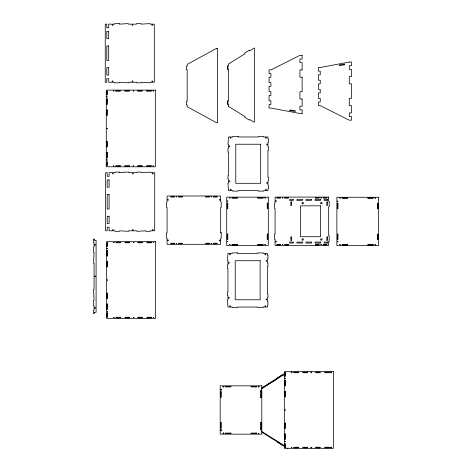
<?xml version="1.0" encoding="UTF-8"?>
<svg xmlns="http://www.w3.org/2000/svg" width="472" height="472" viewBox="0 0 472 472"><rect width="100%" height="100%" fill="white"/><g stroke="black" fill="none" stroke-linecap="round" stroke-linejoin="round"><path stroke-width="0.71" d="M289.861 110.607L289.879 109.97L295.354 110.79L295.354 111.427L289.879 110.607M277.294 442.069L277.766 441.456L277.294 442.069L281.955 444.937L282.333 444.317L281.955 444.937M277.383 441.916L277.672 441.456M282.02 444.825L282.309 444.364M287.719 448.4L288.008 447.94M261.86 388.462L277.695 378.55L277.223 377.93L281.867 375.069L282.244 375.688L281.867 375.069M282.15 375.688L283.949 374.55M261.872 387.813L285.873 372.756L284.84 372.756M261.547 388.662L285.542 373.606M249.245 50.25L244.62 53.112L245.009 53.731L228.401 64.027L228.625 65.838L227.799 65.838L227.799 69.472L228.631 69.472L228.631 100.831L227.799 100.831L227.799 104.46L228.631 104.46L228.625 106.277L228.306 106.277L245.08 116.637L244.691 117.257L249.334 120.118L249.717 119.499L254.355 122.366L254.343 47.938L249.617 50.87L249.24 50.25M344.755 64.77L339.262 65.59L339.262 64.953L344.755 64.133L344.737 64.77M107.35 311.809L107.35 311.266L107.35 313.626M302.133 55.377L299.932 55.377L270.893 69.915L269.081 69.915L269.081 73.543L270.916 73.543L270.916 77.178L269.081 77.178L269.081 82.63L270.916 82.63L270.893 86.264L269.081 86.264L269.081 91.71L270.916 91.71L270.893 95.344L269.081 95.344L269.081 100.796L270.916 100.796L270.893 104.43L269.081 104.43L269.081 108.064L270.916 108.064L299.956 113.51L302.133 113.51M302.133 69.915L299.932 69.915L299.932 77.178L302.133 77.178M302.133 98.978L299.932 98.978L299.932 91.71L302.133 91.71L302.115 77.178M220.666 232.625L221.215 232.625L221.215 238.313L220.666 238.313L220.666 240.13L219.362 240.13L219.362 240.679L219.905 240.915L220.666 240.679L220.666 244.313L167.076 244.313L167.076 240.679L168.386 240.679L168.386 240.13L167.837 239.894L167.076 240.13L167.076 238.313L166.533 238.313L166.533 232.867L167.076 232.867L167.076 207.432L166.533 207.432L166.533 201.981L167.076 201.981L167.076 200.163L168.386 200.163L168.386 199.621L167.837 199.385L167.076 199.621L167.076 195.986L220.666 195.986L220.666 199.621L219.905 199.385L219.362 199.621L219.362 200.163L220.666 200.163L220.666 201.981L221.215 201.981L221.215 207.432L220.666 207.432L220.666 232.867L221.215 232.867M291.944 372.213L291.165 372.213L291.165 372.756L291.944 372.756M311.756 372.213L310.977 372.213L310.977 372.756L311.756 372.756M258.892 386.385L258.113 386.385L258.113 386.928L258.892 386.928M220.743 389.471L221.285 389.471M260.709 391.831L261.252 391.831M260.709 395.465L261.252 395.465M260.709 397.282L261.252 397.282M260.709 422.717L261.252 422.717M260.709 424.534L261.252 424.534M260.709 428.169L261.252 428.169M220.743 429.98L221.285 429.98M220.743 430.529L221.285 430.529M284.84 447.244L285.873 447.244L261.872 432.187M311.756 447.244L310.977 447.244L310.977 447.786L311.756 447.786M261.547 431.337L285.542 446.394M281.973 375.205L282.262 375.665M277.329 378.113L277.619 378.573M331.014 372.213L331.014 372.756M331.014 447.244L331.014 447.786M311.213 372.213L311.213 372.756M311.213 447.244L311.213 447.786M302.115 55.377L302.133 59.012L299.932 59.012L299.932 62.646L302.133 62.646L302.115 69.915M302.115 98.978L302.133 106.247L299.932 106.247L299.932 109.882L302.133 109.882L302.115 113.51M291.401 372.213L291.401 372.756M285.418 372.756L285.418 376.391L284.87 376.391L284.87 372.756M285.418 447.244L285.418 443.609L284.87 443.609L284.87 447.244M261.252 397.648L261.252 390.014L260.709 390.014L260.709 397.648M261.252 422.351L261.252 429.98L260.709 429.98L260.709 422.351M258.349 386.385L258.349 386.928M227.805 65.838L227.805 69.472M227.805 100.831L227.805 104.46M223.651 386.385L223.651 386.928M223.651 433.072L223.651 433.615M221.285 429.744L221.285 430.765M220.743 429.744L220.743 430.765M106.825 96.866L107.356 97.008L106.855 96.801M106.825 128.384L107.356 128.526L106.825 128.384M113.357 90.872L113.882 91.013L113.357 90.872M106.825 159.908L107.356 160.049L106.825 159.908M113.357 165.902L113.882 166.044L113.357 165.902M107.085 248.425L107.61 248.567L107.085 248.425M107.085 279.949L107.61 280.091L107.085 279.949M133.169 90.872L133.694 91.013L133.169 90.872M113.61 242.431L114.141 242.573L113.61 242.431M133.169 165.902L133.694 166.044L133.169 165.902M113.61 317.461L114.141 317.603L113.61 317.461M152.969 90.872L153.5 91.013L152.969 90.872M133.428 242.431L133.954 242.573L133.428 242.431M152.969 165.902L153.5 166.044L152.969 165.902M133.428 317.461L133.954 317.603L133.428 317.461M153.229 242.431L153.754 242.573L153.229 242.431M153.229 317.461L153.754 317.603L153.229 317.461M176.168 196.735L176.693 196.877L176.168 196.735M176.168 243.422L176.693 243.564L176.168 243.422M211.049 196.735L211.574 196.877L211.049 196.735M211.049 243.422L211.574 243.564L211.049 243.422M227.262 200.989L227.787 201.131L227.262 200.989M229.622 197.904L230.124 198.11L229.652 197.839M227.262 241.505L227.787 241.646L227.262 241.505M229.622 244.59L230.124 244.797L229.652 244.525M220.754 389.671L221.279 389.813L220.754 389.671M223.114 386.586L223.639 386.727L223.114 386.586M220.754 430.187L221.279 430.328L220.754 430.187M223.114 433.272L223.639 433.414L223.114 433.272M264.869 197.904L265.394 198.045L264.869 197.904M264.869 244.59L265.394 244.732L264.869 244.59M282.356 197.851L282.887 197.992L282.356 197.851M258.355 386.586L258.886 386.727L258.355 386.586M282.356 244.537L282.887 244.679L282.356 244.537M258.355 433.272L258.886 433.414L258.355 433.272M284.882 378.408L285.407 378.55L284.882 378.408M284.882 409.926L285.407 410.068L284.882 409.926M291.407 372.414L291.932 372.555L291.407 372.414M284.882 441.45L285.407 441.591L284.882 441.45M320.871 197.851L321.397 197.992L320.871 197.851M291.407 447.444L291.932 447.586L291.407 447.444M320.871 244.537L321.397 244.679L320.871 244.537M311.225 372.414L311.75 372.555L311.225 372.414M337.427 201.107L337.958 201.249L337.427 201.107M339.793 198.022L340.318 198.163L339.793 198.022M337.427 241.623L337.958 241.764L337.427 241.623M311.225 447.444L311.75 447.586L311.225 447.444M339.793 244.708L340.318 244.85L339.793 244.708M331.025 372.414L331.55 372.555L331.025 372.414M331.025 447.444L331.55 447.586L331.025 447.444M375.033 198.022L375.559 198.163L375.033 198.022M375.033 244.708L375.559 244.85L375.033 244.708M216.648 48.309L187.172 64.393L187.177 66.21L186.316 66.21L186.316 69.844L187.177 69.844L187.177 101.256L186.316 101.256L186.322 104.89L187.177 104.89L187.177 106.707L216.648 122.791L217.557 122.791L217.551 48.309L216.648 48.309M349.298 62.056L320.24 67.508L318.423 67.508L318.423 71.142L320.258 71.142L320.24 74.777L318.423 74.777L318.441 80.222L320.258 80.222L320.24 83.857L318.423 83.857L318.423 89.308L320.258 89.308L320.24 92.943L318.423 92.943L318.423 98.388L320.258 98.388L320.24 102.023L318.423 102.023L318.423 105.657L320.258 105.657L349.298 120.189L351.475 120.189L351.475 116.56L349.28 116.56L349.298 112.926L351.475 112.926L351.475 105.657L349.28 105.657L349.298 98.388L351.475 98.388L351.475 83.857L349.28 83.857L349.28 76.594L351.475 76.594L351.457 69.325L349.28 69.325L349.298 65.691L351.475 65.691L351.475 62.056L349.28 62.056M119.233 23.6L114.69 23.6L114.69 24.143L112.873 24.143L112.873 25.453L112.088 25.087L112.33 24.143L108.696 24.143L108.696 27.777L106.802 27.777L106.802 24.143L105.256 24.143L105.256 82.281L106.802 82.281L106.802 78.647L108.696 78.647L108.696 82.281L112.33 82.281L112.088 81.514L112.33 80.972L112.873 80.972L112.873 82.281L114.69 82.281L114.69 82.824L119.233 82.824L119.233 82.281L128.313 82.824L128.313 82.281L132.142 82.281L132.142 80.972L132.685 80.972L132.921 81.514L132.685 82.281L136.502 82.281L136.502 82.824L141.045 82.824L141.045 82.281L150.125 82.824L150.125 82.281L151.943 82.281L151.943 80.972L152.491 80.972L152.727 81.514L152.491 82.281L154.309 82.281L154.309 24.143L152.491 24.143L152.727 25.087L151.943 25.453L151.943 24.143L150.125 24.143L150.125 23.6L141.045 24.143L141.045 23.6L136.502 23.6L136.502 24.143L132.685 24.143L132.921 25.087L132.142 25.453L132.142 24.143L128.313 24.143L128.313 23.6L119.233 24.143L119.233 23.6M108.696 31.412L106.802 31.412L106.802 38.68L108.696 38.68L108.696 31.412M108.696 45.943L106.802 45.943L106.802 60.481L108.696 60.481L108.696 45.943M108.696 67.744L106.802 67.744L106.802 75.013L108.696 75.013L108.696 67.744M155.323 90.123L106.277 90.123L106.277 166.787L155.323 166.787L155.323 90.123M120.248 90.671L115.705 90.671L115.705 91.214L120.248 91.214L120.248 90.671M129.334 90.671L124.791 90.671L124.791 91.214L129.334 91.214L129.334 90.671M142.06 90.671L137.523 90.671L137.523 91.214L142.06 91.214L142.06 90.671M151.146 90.671L146.603 90.671L146.603 91.214L151.146 91.214L151.146 90.671M107.362 91.214L106.82 91.214L106.82 94.848L107.362 94.848L107.362 91.214M107.362 99.026L106.82 99.026L106.82 104.477L107.362 104.477L107.362 99.026M107.362 109.929L106.82 109.929L106.82 115.374L107.362 115.374L107.362 109.929M238.148 136.426L232.696 136.426L232.696 136.969L230.879 136.969L230.879 138.278L230.33 138.278L230.094 137.73L230.33 136.969L228.519 136.969L227.97 144.237L228.519 144.237L228.519 146.049L229.823 146.049L229.823 146.597L229.28 146.833L228.519 146.597L228.519 148.415L227.97 148.415L227.97 152.049L228.519 152.049L228.519 175.484L227.97 175.484L227.97 179.118L228.519 179.118L228.519 180.929L229.823 180.929L229.823 181.478L229.28 181.714L228.519 181.478L228.519 183.295L227.97 183.295L228.519 190.558L230.33 190.558L230.33 189.254L230.879 189.254L231.115 189.797L230.879 190.558L232.696 190.558L232.696 191.107L238.148 191.107L238.148 190.558L258.308 190.558L258.308 191.107L263.76 191.107L263.76 190.558L265.577 190.558L265.577 189.254L266.12 189.254L266.356 189.797L266.12 190.558L267.937 190.558L267.937 188.741L268.485 188.741L268.485 185.112L267.937 185.112L267.937 183.295L266.633 183.295L266.633 182.747L267.176 182.511L267.937 182.747L267.937 180.929L268.485 180.929L268.485 177.301L267.937 177.301L267.937 150.232L268.485 150.232L268.485 146.597L267.937 146.597L267.937 144.78L266.633 144.78L266.633 144.237L267.176 144.001L267.937 144.237L267.937 142.42L268.485 142.42L268.485 138.786L267.937 138.786L267.937 136.969L266.12 136.969L266.356 137.73L266.12 138.278L265.577 138.278L265.577 136.969L263.76 136.969L263.76 136.426L258.308 136.426L258.308 136.969L238.148 136.969L238.148 136.426M107.362 141.535L106.82 141.535L106.82 146.987L107.362 146.987L107.362 141.535M260.674 144.237L235.782 144.237L235.782 183.295L260.674 183.295L260.674 144.237M107.362 152.438L106.82 152.438L106.82 157.884L107.362 157.884L107.362 152.438M107.362 162.067L106.82 162.067L106.82 165.702L107.362 165.702L107.362 162.067M120.248 165.702L115.705 165.702L115.705 166.244L120.248 166.244L120.248 165.702M129.334 165.702L124.791 165.702L124.791 166.244L129.334 166.244L129.334 165.702M142.06 165.702L137.523 165.702L137.523 166.244L142.06 166.244L142.06 165.702M151.146 165.702L146.603 165.702L146.603 166.244L151.146 166.244L151.146 165.702M119.634 172.115L115.091 172.115L115.091 172.658L113.274 172.658L113.274 173.967L112.731 173.967L112.495 173.425L112.731 172.658L109.097 172.658L109.097 176.292L107.203 176.292L107.203 172.658L105.657 172.658L105.657 230.79L107.203 230.79L107.203 227.162L109.097 227.162L109.097 230.79L112.731 230.79L112.495 229.846L113.274 229.486L113.274 230.79L115.091 230.79L115.091 231.339L119.634 231.339L119.634 230.79L128.714 231.339L128.714 230.79L132.543 230.79L132.543 229.486L133.328 229.846L133.092 230.79L136.904 230.79L136.904 231.339L145.99 230.79L145.99 231.339L150.527 231.339L150.527 230.79L152.344 230.79L152.344 229.486L153.129 229.846L152.893 230.79L154.71 230.79L154.71 172.658L152.893 172.658L153.129 173.425L152.893 173.967L152.344 173.967L152.344 172.658L150.527 172.658L150.527 172.115L141.447 172.658L141.447 172.115L136.904 172.115L136.904 172.658L133.092 172.658L133.328 173.425L133.092 173.967L132.543 173.967L132.543 172.658L128.714 172.658L128.714 172.115L124.177 172.115L124.177 172.658L119.634 172.658L119.634 172.115M109.097 179.926L107.203 179.926L107.203 187.195L109.097 187.195L109.097 179.926M109.097 194.458L107.203 194.458L107.203 208.996L109.097 208.996L109.097 194.458M174.345 196.529L170.711 196.529L170.711 197.078L174.345 197.078L174.345 196.529M182.157 196.529L178.522 196.529L178.522 197.078L182.157 197.078L182.157 196.529M209.226 196.529L205.591 196.529L205.591 197.078L209.226 197.078L209.226 196.529M217.037 196.529L213.403 196.529L213.403 197.078L217.037 197.078L217.037 196.529M268.308 197.154L226.707 197.154L226.707 245.481L268.308 245.481L268.308 197.154M328.677 197.101L275.082 197.101L275.082 200.736L276.391 200.736L276.391 201.284L275.843 201.52L275.082 201.284L275.082 203.102L274.539 203.102L274.539 208.547L275.082 208.547L275.082 233.982L274.539 233.982L274.539 239.434L275.082 239.434L275.082 241.251L276.391 241.251L276.391 241.794L275.843 242.03L275.082 241.794L275.082 245.428L328.677 245.428L328.677 241.251L329.22 241.251L329.22 235.799L328.677 235.799L328.677 206.73L329.22 206.73L329.22 201.284L328.677 201.284L328.677 197.101M378.479 197.272L336.872 197.272L336.872 245.599L378.479 245.599L378.479 197.272M280.533 197.65L276.899 197.65L276.899 198.193L280.533 198.193L280.533 197.65M288.345 197.65L284.71 197.65L284.71 198.193L288.345 198.193L288.345 197.65M319.048 197.65L315.414 197.65L315.414 198.193L319.048 198.193L319.048 197.65M326.86 197.65L323.226 197.65L323.226 198.193L326.86 198.193L326.86 197.65M237.422 197.703L231.976 197.703L231.976 198.246L237.422 198.246L237.422 197.703M263.04 197.703L257.588 197.703L257.588 198.246L263.04 198.246L263.04 197.703M347.593 197.815L342.141 197.815L342.141 198.364L347.593 198.364L347.593 197.815M373.21 197.815L367.759 197.815L367.759 198.364L373.21 198.364L373.21 197.815M293.248 199.467L289.613 199.467L289.613 200.452L293.248 200.452L293.248 199.467M302.334 199.467L296.882 199.467L296.882 200.452L302.334 200.452L302.334 199.467M311.414 199.467L305.968 199.467L305.968 200.452L311.414 200.452L311.414 199.467M320.5 199.467L315.048 199.467L315.048 200.452L320.5 200.452L320.5 199.467M327.769 199.467L324.134 199.467L324.134 200.452L327.769 200.452L327.769 199.467M291.578 201.927L290.805 201.927L290.805 205.556L291.578 205.556L291.578 201.927M327.409 201.927L326.76 201.927L326.76 205.556L327.409 205.556L327.409 201.927M227.799 203.149L227.25 203.149L227.25 208.6L227.799 208.6L227.799 203.149M267.766 203.149L267.217 203.149L267.217 208.6L267.766 208.6L267.766 203.149M337.964 203.267L337.421 203.267L337.421 208.718L337.964 208.718L337.964 203.267M377.93 203.267L377.388 203.267L377.388 208.718L377.93 208.718L377.93 203.267M320.5 205.822L300.517 205.822L300.517 236.708L320.5 236.708L320.5 205.822M109.097 216.259L107.203 216.259L107.203 223.527L109.097 223.527L109.097 216.259M227.799 234.035L227.25 234.035L227.25 239.487L227.799 239.487L227.799 234.035M267.766 234.035L267.217 234.035L267.217 239.487L267.766 239.487L267.766 234.035M337.964 234.153L337.421 234.153L337.421 239.599L337.964 239.599L337.964 234.153M377.93 234.153L377.388 234.153L377.388 239.599L377.93 239.599L377.93 234.153M327.409 236.915L326.813 236.915L326.813 240.549L327.409 240.549L327.409 236.915M291.578 236.973L290.805 236.973L290.805 240.608L291.578 240.608L291.578 236.973M94.306 239.133L93.521 239.133L93.521 242.767L94.07 242.767L94.07 244.584L94.831 244.348L95.373 244.584L95.373 245.127L94.07 245.127L94.07 246.945L93.521 246.945L93.521 252.396L94.07 252.396L93.521 263.293L94.07 263.293L94.07 276.102L94.831 275.866L95.373 276.102L95.373 276.645L94.07 276.645L94.07 289.454L93.521 289.454L94.07 300.357L93.521 300.357L93.521 305.803L94.07 305.803L94.07 307.62L94.831 307.384L95.373 307.62L95.373 308.169L94.07 308.169L94.07 309.986L93.521 309.986L93.521 313.62L94.306 313.62L94.306 312.287L96.099 312.287L96.099 240.425L94.306 240.425L94.306 239.133M155.583 241.688L106.53 241.688L106.53 318.352L155.583 318.352L155.583 241.688M293.248 242.083L289.631 242.083L289.631 243.068L293.248 243.068L293.248 242.083M302.334 242.083L296.882 242.083L296.882 243.068L302.334 243.068L302.334 242.083M311.414 242.083L305.968 242.083L305.968 243.068L311.414 243.068L311.414 242.083M320.5 242.083L315.048 242.083L315.048 243.068L320.5 243.068L320.5 242.083M327.769 242.083L324.134 242.083L324.134 243.068L327.769 243.068L327.769 242.083M120.507 242.23L115.965 242.23L115.965 242.773L120.507 242.773L120.507 242.23M129.588 242.23L125.05 242.23L125.05 242.773L129.588 242.773L129.588 242.23M142.32 242.23L137.777 242.23L137.777 242.773L142.32 242.773L142.32 242.23M151.406 242.23L146.863 242.23L146.863 242.773L151.406 242.773L151.406 242.23M107.622 242.773L107.079 242.773L107.079 246.408L107.622 246.408L107.622 242.773M174.345 243.222L170.711 243.222L170.711 243.764L174.345 243.764L174.345 243.222M182.157 243.222L178.522 243.222L178.522 243.764L182.157 243.764L182.157 243.222M209.226 243.222L205.591 243.222L205.591 243.764L209.226 243.764L209.226 243.222M217.037 243.222L213.403 243.222L213.403 243.764L217.037 243.764L217.037 243.222M237.422 244.39L231.976 244.39L231.976 244.933L237.422 244.933L237.422 244.39M263.04 244.39L257.588 244.39L257.588 244.933L263.04 244.933L263.04 244.39M280.533 244.337L276.899 244.337L276.899 244.885L280.533 244.885L280.533 244.337M288.345 244.337L284.71 244.337L284.71 244.885L288.345 244.885L288.345 244.337M319.048 244.337L315.414 244.337L315.414 244.885L319.048 244.885L319.048 244.337M326.86 244.337L323.226 244.337L323.226 244.885L326.86 244.885L326.86 244.337M347.593 244.508L342.141 244.508L342.141 245.051L347.593 245.051L347.593 244.508M373.21 244.508L367.759 244.508L367.759 245.051L373.21 245.051L373.21 244.508M107.622 250.585L107.079 250.585L107.079 256.036L107.622 256.036L107.622 250.585M237.587 252.909L232.141 252.909L232.141 253.458L230.324 253.458L230.324 254.762L229.775 254.762L229.54 254.219L229.775 253.458L227.958 253.458L227.415 260.721L227.958 260.721L227.958 262.538L229.268 262.538L229.268 263.087L228.725 263.323L227.958 263.087L227.958 264.904L227.415 264.904L227.415 268.533L227.958 268.533L227.958 291.973L227.415 291.973L227.415 295.602L227.958 295.602L227.958 297.419L229.268 297.419L229.268 297.968L228.725 298.204L227.958 297.968L227.958 299.785L227.415 299.785L227.958 307.048L229.775 307.048L229.775 305.744L230.324 305.744L230.56 306.287L230.324 307.048L232.141 307.048L232.141 307.596L237.587 307.596L237.587 307.048L257.753 307.048L257.753 307.596L263.205 307.596L263.205 307.048L265.022 307.048L265.022 305.744L265.565 305.744L265.801 306.287L265.565 307.048L267.382 307.048L267.382 305.231L267.931 305.231L267.931 301.602L267.382 301.602L267.382 299.785L266.072 299.785L266.072 299.236L266.621 299L267.382 299.236L267.382 297.419L267.931 297.419L267.931 293.785L267.382 293.785L267.382 266.721L267.931 266.721L267.931 263.087L267.382 263.087L267.382 261.27L266.072 261.27L266.072 260.721L266.621 260.485L267.382 260.721L267.382 258.91L267.931 258.91L267.931 255.275L267.382 255.275L267.382 253.458L265.565 253.458L265.801 254.219L265.565 254.762L265.022 254.762L265.022 253.458L263.205 253.458L263.205 252.909L257.753 252.909L257.753 253.458L237.587 253.458L237.587 252.909M260.119 260.721L235.227 260.721L235.227 299.785L260.119 299.785L260.119 260.721M107.622 261.488L107.079 261.488L107.079 266.94L107.622 266.94L107.622 261.488M107.622 293.1L107.079 293.1L107.079 298.546L107.622 298.546L107.622 293.1M107.622 303.998L107.079 303.998L107.079 309.449L107.622 309.449L107.622 303.998M107.622 313.626L107.079 313.626L107.079 317.261L107.622 317.261L107.622 313.626M120.507 317.261L115.965 317.261L115.965 317.803L120.507 317.803L120.507 317.261M129.588 317.261L125.05 317.261L125.05 317.803L129.588 317.803L129.588 317.261M142.32 317.261L137.777 317.261L137.777 317.803L142.32 317.803L142.32 317.261M151.406 317.261L146.863 317.261L146.863 317.803L151.406 317.803L151.406 317.261M333.379 371.665L284.327 371.665L284.327 448.329L333.379 448.329L333.379 371.665M298.304 372.213L293.761 372.213L293.761 372.756L298.304 372.756L298.304 372.213M307.384 372.213L302.841 372.213L302.841 372.756L307.384 372.756L307.384 372.213M320.116 372.213L315.573 372.213L315.573 372.756L320.116 372.756L320.116 372.213M329.196 372.213L324.659 372.213L324.659 372.756L329.196 372.756L329.196 372.213M331.562 372.213L330.778 372.213L330.778 372.756L331.562 372.756L331.562 372.213M285.418 380.568L284.87 380.568L284.87 386.019L285.418 386.019L285.418 380.568M261.801 385.836L220.2 385.836L220.2 434.163L261.801 434.163L261.801 385.836M223.887 386.385L223.103 386.385L223.103 386.928L223.887 386.928L223.887 386.385M230.914 386.385L225.468 386.385L225.468 386.928L230.914 386.928L230.914 386.385M256.532 386.385L251.08 386.385L251.08 386.928L256.532 386.928L256.532 386.385M221.285 389.235L220.743 389.235L220.743 390.014L221.285 390.014L221.285 389.235M285.418 391.471L284.87 391.471L284.87 396.917L285.418 396.917L285.418 391.471M221.285 391.831L220.743 391.831L220.743 397.282L221.285 397.282L221.285 391.831M221.285 422.717L220.743 422.717L220.743 428.169L221.285 428.169L221.285 422.717M285.418 423.077L284.87 423.077L284.87 428.529L285.418 428.529L285.418 423.077M223.887 433.072L223.103 433.072L223.103 433.615L223.887 433.615L223.887 433.072M230.914 433.072L225.468 433.072L225.468 433.615L230.914 433.615L230.914 433.072M256.532 433.072L251.08 433.072L251.08 433.615L256.532 433.615L256.532 433.072M285.418 433.98L284.87 433.98L284.87 439.432L285.418 439.432L285.418 433.98M298.304 447.244L293.761 447.244L293.761 447.786L298.304 447.786L298.304 447.244M307.384 447.244L302.841 447.244L302.841 447.786L307.384 447.786L307.384 447.244M320.116 447.244L315.573 447.244L315.573 447.786L320.116 447.786L320.116 447.244M329.196 447.244L324.659 447.244L324.659 447.786L329.196 447.786L329.196 447.244M331.562 447.244L330.778 447.244L330.778 447.786L331.562 447.786L331.562 447.244M320.895 203.615A0.726 0.726 0 0 0 322.111 203.285A0.726 0.726 0 0 0 321.22 202.399A0.726 0.726 0 0 0 320.895 203.615M302.334 203.727A0.726 0.726 0 0 0 303.425 203.102A0.726 0.726 0 0 0 302.334 202.47A0.726 0.726 0 0 0 302.334 203.727M320.895 239.947A0.726 0.726 0 0 0 322.111 239.623A0.726 0.726 0 0 0 321.22 238.732A0.726 0.726 0 0 0 320.895 239.947M302.334 240.059A0.726 0.726 0 0 0 303.425 239.434A0.726 0.726 0 0 0 302.334 238.802A0.726 0.726 0 0 0 302.334 240.059"/></g></svg>
